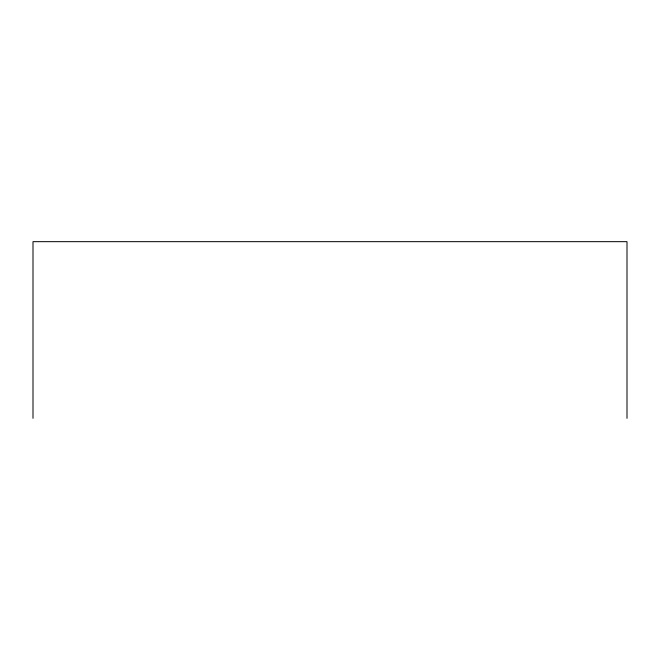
<?xml version="1.0" encoding="UTF-8"?>
<svg xmlns="http://www.w3.org/2000/svg" width="660" height="660" viewBox="0 0 660 660"><rect width="100%" height="100%" fill="white"/><g stroke="black" fill="none" stroke-linecap="round" stroke-linejoin="round"><path stroke-width="0.99" d="M627 418.333L627 241.667L33 241.667L33 418.333"/></g></svg>
